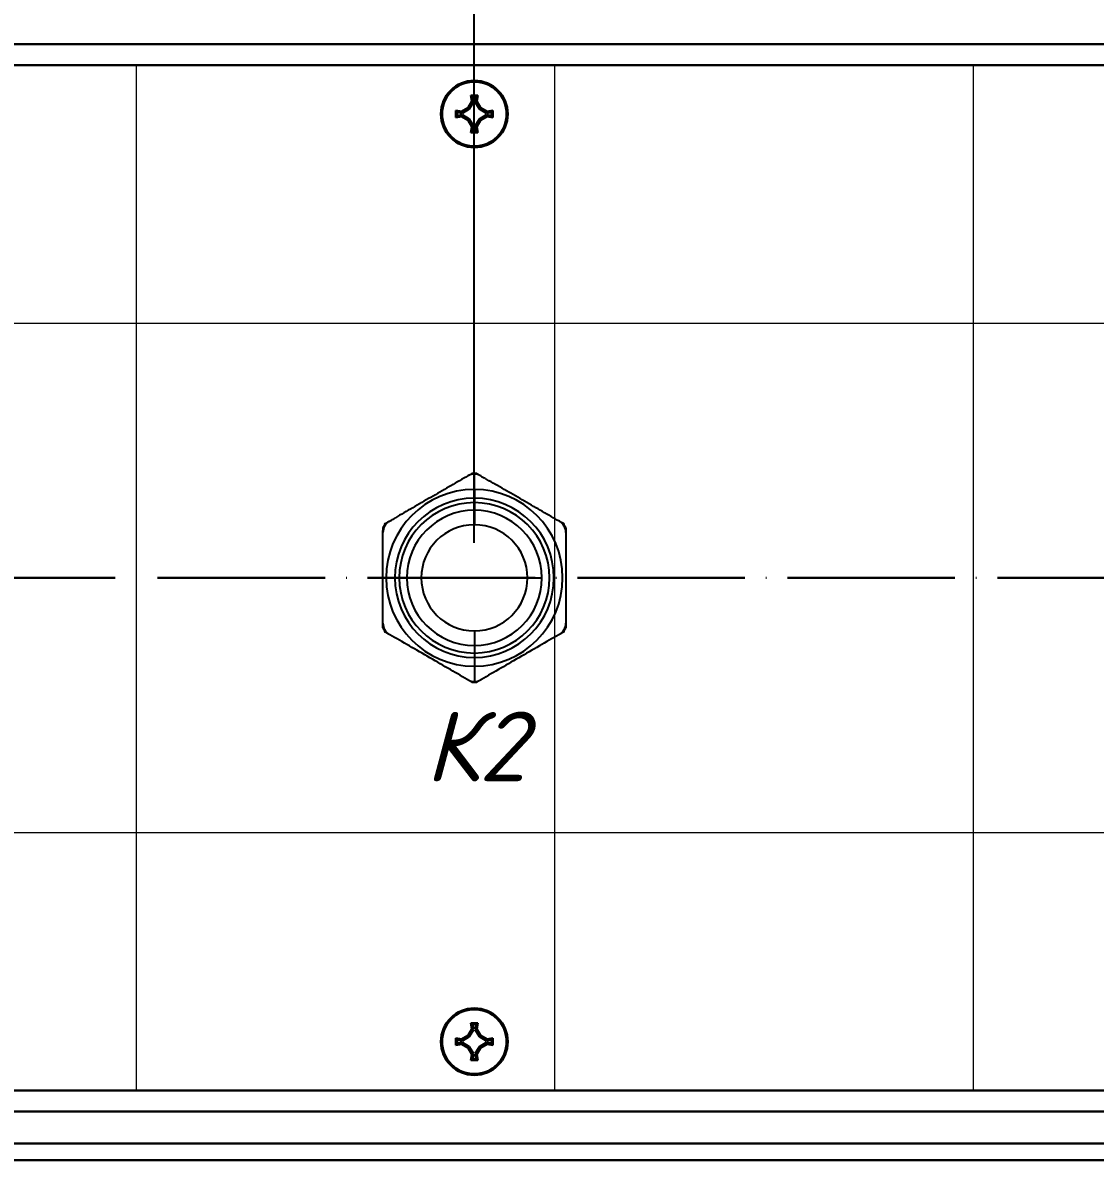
# Model space of a CAD drawing. Header units: millimetres. Extents: x 0 to 53000, y -591 to 24400.
# Drawn here: x 14104.2 to 14258, y 11762.1 to 11925.2 of the extents above; entities that cross this region are included whole.
import ezdxf

# ---------------------------------------------------------------- set-up
doc = ezdxf.new("R2010")
doc.units = ezdxf.units.MM
doc.linetypes.add('ACAD_ISO04W100', pattern=[30, 24, -3, 0, -3])
for name, color, linetype in [('MAIN-1', 7, 'Continuous'), ('MAIN-2', 7, 'Continuous'), ('размеры', 3, 'Continuous')]:
    doc.layers.add(name, color=color, linetype=linetype)
doc.layers.add('Осевые центральные', color=5, linetype='ACAD_ISO04W100', lineweight=30)
doc.layers.add('Основная', color=7, linetype='Continuous', lineweight=30)
doc.layers.add('Привязки', color=2, linetype='Continuous', lineweight=0, plot=False, transparency=0.8)
doc.styles.get("Standard").update_dxf_attribs({"font": 'arial.ttf'})
doc.styles.add('текст', font='isocpeui.ttf')
doc.dimstyles.new('ISO2', dxfattribs={"dimtxt": 20, "dimasz": 20, "dimexe": 10, "dimexo": 5, "dimgap": 5, "dimtad": 1, "dimdec": 4, "dimdsep": 46, "dimlunit": 6, "dimtxsty": 'Standard', "dimcen": 20, "dimadec": 0, "dimazin": 0, "dimtfac": 1, "dimtdec": 4, "dimtmove": 0, "dimatfit": 3, "dimfxl": 1, "dimtolj": 1, "dimtzin": 0, "dimarcsym": 0})

# ---------------------------------------------------------------- blocks, each defined once
blk = doc.blocks.new('*U480')
at = {"layer": 'MAIN-1'}
for p, q in [((-0.64, 14.78), (-0.93, 14.61)), ((-0.35, 14.95), (-0.64, 14.78)), ((0, 12.66), (0, 14.95)), ((0.35, 14.95), (0.52, 14.85)), ((0.52, 14.85), (0.69, 14.75)), ((0.69, 14.75), (0.87, 14.65)), ((-3.35, 13.21), (-3.66, 13.03)), ((-3.04, 13.39), (-3.35, 13.21)), ((-2.73, 13.57), (-3.04, 13.39)), ((-2.43, 13.74), (-2.73, 13.57)), ((-2.12, 13.92), (-2.43, 13.74)), ((-1.82, 14.09), (-2.12, 13.92)), ((-1.52, 14.27), (-1.82, 14.09)), ((-1.22, 14.44), (-1.52, 14.27)), ((-0.93, 14.61), (-1.22, 14.44)), ((0.87, 14.65), (1.04, 14.54)), ((1.04, 14.54), (1.22, 14.44)), ((1.22, 14.44), (1.39, 14.34)), ((1.39, 14.34), (1.57, 14.24)), ((1.57, 14.24), (1.61, 14.22)), ((1.61, 14.22), (1.64, 14.2)), ((1.64, 14.2), (1.67, 14.18)), ((1.67, 14.18), (1.7, 14.16)), ((1.7, 14.16), (1.74, 14.14)), ((1.74, 14.14), (1.77, 14.12)), ((1.77, 14.12), (1.8, 14.11)), ((2.1, 13.93), (1.8, 14.11)), ((2.41, 13.75), (2.1, 13.93)), ((2.72, 13.58), (2.41, 13.75)), ((3.03, 13.4), (2.72, 13.58)), ((3.34, 13.22), (3.03, 13.4)), ((3.65, 13.04), (3.34, 13.22)), ((-6.24, 11.54), (-6.57, 11.35)), ((-5.92, 11.73), (-6.24, 11.54)), ((-5.59, 11.92), (-5.92, 11.73)), ((-5.26, 12.11), (-5.59, 11.92)), ((-4.94, 12.29), (-5.26, 12.11)), ((-4.62, 12.48), (-4.94, 12.29)), ((-4.3, 12.67), (-4.62, 12.48)), ((-3.98, 12.85), (-4.3, 12.67)), ((-3.66, 13.03), (-3.98, 12.85)), ((0, 12.66), (0, 7.61)), ((3.97, 12.86), (3.65, 13.04)), ((4.28, 12.67), (3.97, 12.86)), ((4.6, 12.49), (4.28, 12.67)), ((4.92, 12.3), (4.6, 12.49)), ((5.24, 12.12), (4.92, 12.3)), ((5.57, 11.93), (5.24, 12.12)), ((5.89, 11.74), (5.57, 11.93)), ((6.22, 11.56), (5.89, 11.74)), ((6.55, 11.37), (6.22, 11.56)), ((-9.15, 9.86), (-9.47, 9.68)), ((-8.83, 10.05), (-9.15, 9.86)), ((-8.51, 10.23), (-8.83, 10.05)), ((-8.19, 10.41), (-8.51, 10.23)), ((-7.87, 10.6), (-8.19, 10.41)), ((-7.55, 10.79), (-7.87, 10.6)), ((-7.22, 10.97), (-7.55, 10.79)), ((-6.9, 11.16), (-7.22, 10.97)), ((-6.57, 11.35), (-6.9, 11.16)), ((6.87, 11.18), (6.55, 11.37)), ((7.2, 10.99), (6.87, 11.18)), ((7.53, 10.8), (7.2, 10.99)), ((7.85, 10.61), (7.53, 10.8)), ((8.18, 10.42), (7.85, 10.61)), ((8.5, 10.24), (8.18, 10.42)), ((8.82, 10.05), (8.5, 10.24)), ((9.14, 9.87), (8.82, 10.05)), ((9.45, 9.69), (9.14, 9.87)), ((-12.25, 8.07), (-12.07, 8.17)), ((-12.07, 8.17), (-11.9, 8.28)), ((-11.9, 8.28), (-11.72, 8.38)), ((-11.72, 8.38), (-11.54, 8.48)), ((-11.54, 8.48), (-11.51, 8.5)), ((-11.51, 8.5), (-11.48, 8.52)), ((-11.48, 8.52), (-11.45, 8.54)), ((-11.45, 8.54), (-11.41, 8.56)), ((-11.41, 8.56), (-11.38, 8.58)), ((-11.38, 8.58), (-11.35, 8.59)), ((-11.35, 8.59), (-11.31, 8.61)), ((-11.01, 8.79), (-11.31, 8.61)), ((-10.71, 8.96), (-11.01, 8.79)), ((-10.4, 9.14), (-10.71, 8.96)), ((-10.09, 9.32), (-10.4, 9.14)), ((-9.78, 9.5), (-10.09, 9.32)), ((-9.47, 9.68), (-9.78, 9.5)), ((9.77, 9.51), (9.45, 9.69)), ((10.08, 9.33), (9.77, 9.51)), ((10.38, 9.15), (10.08, 9.33)), ((10.69, 8.97), (10.38, 9.15)), ((10.99, 8.8), (10.69, 8.97)), ((11.3, 8.62), (10.99, 8.8)), ((11.6, 8.45), (11.3, 8.62)), ((11.89, 8.28), (11.6, 8.45)), ((12.19, 8.11), (11.89, 8.28)), ((-13.12, 7.17), (-13.12, 7.12)), ((-13.12, 7.12), (-13.12, 7.06)), ((-13.12, 7.06), (-13.12, 7.01)), ((-13.12, 7.01), (-13.12, 6.95)), ((-13.12, 6.95), (-13.12, 6.9)), ((-13.12, 6.9), (-13.12, 6.84)), ((-13.12, 6.84), (-13.12, 6.78)), ((-13.12, 6.75), (-13.12, 6.78)), ((-13.12, 6.71), (-13.12, 6.75)), ((-13.12, 6.67), (-13.12, 6.71)), ((-13.12, 6.63), (-13.12, 6.67)), ((-13.12, 6.59), (-13.12, 6.63)), ((-13.12, 6.56), (-13.12, 6.59)), ((-13.12, 6.52), (-13.12, 6.56)), ((-12.77, 7.77), (-12.6, 7.87)), ((-12.6, 7.87), (-12.42, 7.97)), ((-12.42, 7.97), (-12.25, 8.07)), ((12.48, 7.94), (12.19, 8.11)), ((12.77, 7.77), (12.48, 7.94)), ((13.12, 7.17), (13.12, 6.81)), ((13.12, 6.81), (13.12, 6.44)), ((-13.12, 6.15), (-13.12, 6.52)), ((-13.12, 5.78), (-13.12, 6.15)), ((-13.12, 5.4), (-13.12, 5.78)), ((-13.12, 5.02), (-13.12, 5.4)), ((-13.12, 4.64), (-13.12, 5.02)), ((13.12, 6.44), (13.12, 6.07)), ((13.12, 6.07), (13.12, 5.7)), ((13.12, 5.7), (13.12, 5.32)), ((13.12, 5.32), (13.12, 4.94)), ((13.12, 4.94), (13.12, 4.56)), ((-13.12, 4.25), (-13.12, 4.64)), ((-13.12, 3.86), (-13.12, 4.25)), ((-13.12, 3.47), (-13.12, 3.86)), ((-13.12, 3.08), (-13.12, 3.47)), ((13.12, 4.56), (13.12, 4.17)), ((13.12, 4.17), (13.12, 3.79)), ((13.12, 3.79), (13.12, 3.39)), ((13.12, 3.39), (13.12, 3)), ((-13.12, 2.68), (-13.12, 3.08)), ((-13.12, 2.28), (-13.12, 2.68)), ((-13.12, 1.88), (-13.12, 2.28)), ((-13.12, 1.47), (-13.12, 1.88)), ((13.12, 3), (13.12, 2.6)), ((13.12, 2.6), (13.12, 2.2)), ((13.12, 2.2), (13.12, 1.8)), ((13.12, 1.8), (13.12, 1.39)), ((-13.12, 1.07), (-13.12, 1.47)), ((-13.12, 0.66), (-13.12, 1.07)), ((-13.12, 0.25), (-13.12, 0.66)), ((-13.12, -0.16), (-13.12, 0.25)), ((13.12, 1.39), (13.12, 0.98)), ((13.12, 0.98), (13.12, 0.57)), ((13.12, 0.57), (13.12, 0.16)), ((13.12, 0.16), (13.12, -0.25)), ((-13.12, -0.57), (-13.12, -0.16)), ((-13.12, -0.98), (-13.12, -0.57)), ((-13.12, -1.39), (-13.12, -0.98)), ((-13.12, -1.8), (-13.12, -1.39)), ((13.12, -0.25), (13.12, -0.66)), ((13.12, -0.66), (13.12, -1.07)), ((13.12, -1.07), (13.12, -1.47)), ((13.12, -1.47), (13.12, -1.88)), ((-13.12, -2.2), (-13.12, -1.8)), ((-13.12, -2.6), (-13.12, -2.2)), ((-13.12, -3), (-13.12, -2.6)), ((-13.12, -3.39), (-13.12, -3)), ((13.12, -1.88), (13.12, -2.28)), ((13.12, -2.28), (13.12, -2.68)), ((13.12, -2.68), (13.12, -3.08)), ((13.12, -3.08), (13.12, -3.47)), ((-13.12, -3.79), (-13.12, -3.39)), ((-13.12, -4.17), (-13.12, -3.79)), ((-13.12, -4.56), (-13.12, -4.17)), ((-13.12, -4.94), (-13.12, -4.56)), ((13.12, -3.47), (13.12, -3.86)), ((13.12, -3.86), (13.12, -4.25)), ((13.12, -4.25), (13.12, -4.64)), ((13.12, -4.64), (13.12, -5.02)), ((-13.12, -5.32), (-13.12, -4.94)), ((-13.12, -5.7), (-13.12, -5.32)), ((-13.12, -6.07), (-13.12, -5.7)), ((-13.12, -6.44), (-13.12, -6.07)), ((-13.12, -6.81), (-13.12, -6.44)), ((13.12, -5.02), (13.12, -5.4)), ((13.12, -5.4), (13.12, -5.78)), ((13.12, -5.78), (13.12, -6.15)), ((13.12, -6.15), (13.12, -6.52)), ((13.12, -6.52), (13.12, -6.56)), ((-13.12, -7.17), (-13.12, -6.81)), ((-12.44, -7.96), (-12.77, -7.77)), ((-12.11, -8.16), (-12.44, -7.96)), ((0, -7.61), (0, -12.66)), ((12.44, -7.96), (12.11, -8.16)), ((12.77, -7.77), (12.44, -7.96)), ((13.12, -6.56), (13.12, -6.59)), ((13.12, -6.59), (13.12, -6.63)), ((13.12, -6.63), (13.12, -6.67)), ((13.12, -6.67), (13.12, -6.71)), ((13.12, -6.71), (13.12, -6.75)), ((13.12, -6.75), (13.12, -6.78)), ((13.12, -6.78), (13.12, -6.84)), ((13.12, -6.84), (13.12, -6.9)), ((13.12, -6.9), (13.12, -6.95)), ((13.12, -6.95), (13.12, -7.01)), ((13.12, -7.01), (13.12, -7.06)), ((13.12, -7.06), (13.12, -7.12)), ((13.12, -7.12), (13.12, -7.17)), ((-11.77, -8.35), (-12.11, -8.16)), ((-11.43, -8.55), (-11.77, -8.35)), ((-11.08, -8.75), (-11.43, -8.55)), ((-10.74, -8.95), (-11.08, -8.75)), ((-10.39, -9.15), (-10.74, -8.95)), ((-10.03, -9.35), (-10.39, -9.15)), ((-9.68, -9.56), (-10.03, -9.35)), ((-9.32, -9.76), (-9.68, -9.56)), ((-8.96, -9.97), (-9.32, -9.76)), ((9.32, -9.76), (8.96, -9.97)), ((9.68, -9.56), (9.32, -9.76)), ((10.03, -9.35), (9.68, -9.56)), ((10.39, -9.15), (10.03, -9.35)), ((10.74, -8.95), (10.39, -9.15)), ((11.08, -8.75), (10.74, -8.95)), ((11.43, -8.55), (11.08, -8.75)), ((11.77, -8.35), (11.43, -8.55)), ((12.11, -8.16), (11.77, -8.35)), ((-8.6, -10.18), (-8.96, -9.97)), ((-8.23, -10.39), (-8.6, -10.18)), ((-7.86, -10.61), (-8.23, -10.39)), ((-7.49, -10.82), (-7.86, -10.61)), ((-7.12, -11.03), (-7.49, -10.82)), ((-6.75, -11.25), (-7.12, -11.03)), ((-6.37, -11.47), (-6.75, -11.25)), ((6.75, -11.25), (6.37, -11.47)), ((7.12, -11.03), (6.75, -11.25)), ((7.49, -10.82), (7.12, -11.03)), ((7.86, -10.61), (7.49, -10.82)), ((8.23, -10.39), (7.86, -10.61)), ((8.6, -10.18), (8.23, -10.39)), ((8.96, -9.97), (8.6, -10.18)), ((-6, -11.68), (-6.37, -11.47)), ((-5.62, -11.9), (-6, -11.68)), ((-5.25, -12.11), (-5.62, -11.9)), ((-4.89, -12.33), (-5.25, -12.11)), ((-4.52, -12.54), (-4.89, -12.33)), ((-4.16, -12.75), (-4.52, -12.54)), ((-3.8, -12.95), (-4.16, -12.75)), ((-3.44, -13.16), (-3.8, -12.95)), ((0, -12.66), (0, -14.95)), ((3.8, -12.95), (3.44, -13.16)), ((4.16, -12.75), (3.8, -12.95)), ((4.52, -12.54), (4.16, -12.75)), ((4.89, -12.33), (4.52, -12.54)), ((5.25, -12.11), (4.89, -12.33)), ((5.62, -11.9), (5.25, -12.11)), ((6, -11.68), (5.62, -11.9)), ((6.37, -11.47), (6, -11.68)), ((-3.08, -13.37), (-3.44, -13.16)), ((-2.73, -13.57), (-3.08, -13.37)), ((-2.38, -13.77), (-2.73, -13.57)), ((-2.03, -13.97), (-2.38, -13.77)), ((-1.69, -14.17), (-2.03, -13.97)), ((-1.35, -14.37), (-1.69, -14.17)), ((-1.01, -14.56), (-1.35, -14.37)), ((-0.68, -14.76), (-1.01, -14.56)), ((1.01, -14.56), (0.68, -14.76)), ((1.35, -14.37), (1.01, -14.56)), ((1.69, -14.17), (1.35, -14.37)), ((2.03, -13.97), (1.69, -14.17)), ((2.38, -13.77), (2.03, -13.97)), ((2.73, -13.57), (2.38, -13.77)), ((3.08, -13.37), (2.73, -13.57)), ((3.44, -13.16), (3.08, -13.37)), ((-0.35, -14.95), (-0.68, -14.76)), ((0.68, -14.76), (0.35, -14.95))]:
    blk.add_line(p, q, dxfattribs=at)
for radius, start, end in [(14.95, 90, 91.3251), (14.95, 88.6749, 90), (12.66, 90, 270), (12.66, 270, 90), (14.95, 148.6749, 151.325), (7.61, 90, 180), (7.61, 0, 90), (14.95, 28.675, 31.3251), (7.61, 180, 270), (7.61, 270, 0), (14.95, 208.6749, 211.3251), (14.95, 328.6749, 331.3251), (14.95, 268.6749, 270), (14.95, 270, 271.3251)]:
    blk.add_arc((0, 0), radius, start, end, dxfattribs=at)
at = {"layer": 'MAIN-2'}
for p, q in [((-0.35, 14.95), (-0.35, 14.95)), ((0.35, 14.95), (0.35, 14.95)), ((-0.91, 14.62), (-0.91, 14.62)), ((0.91, 14.62), (0.91, 14.62)), ((0, 12.66), (0, 12.66)), ((0, 11.41), (0, 11.41)), ((0, 10.78), (0, 10.78)), ((0, 9.69), (0, 9.69)), ((-13.12, 7.17), (-13.12, 7.17)), ((-12.77, 7.77), (-12.77, 7.77)), ((-12.2, 8.1), (-12.2, 8.1)), ((12.2, 8.1), (12.2, 8.1)), ((12.77, 7.77), (12.77, 7.77)), ((13.12, 7.17), (13.12, 7.17)), ((-13.12, 6.52), (-13.12, 6.52)), ((13.12, 6.52), (13.12, 6.52)), ((-7.61, 0), (-9.69, 0)), ((7.61, 0), (9.69, 0)), ((-13.12, -6.52), (-13.12, -6.52)), ((13.12, -6.52), (13.12, -6.52)), ((-13.12, -7.17), (-13.12, -7.17)), ((-12.77, -7.77), (-12.77, -7.77)), ((-12.2, -8.1), (-12.2, -8.1)), ((12.2, -8.1), (12.2, -8.1)), ((12.77, -7.77), (12.77, -7.77)), ((13.12, -7.17), (13.12, -7.17)), ((0, -9.69), (0, -9.69)), ((0, -10.78), (0, -10.78)), ((0, -11.41), (0, -11.41)), ((0, -12.66), (0, -12.66)), ((-0.91, -14.62), (-0.91, -14.62)), ((0.91, -14.62), (0.91, -14.62)), ((-0.35, -14.95), (-0.35, -14.95)), ((0.35, -14.95), (0.35, -14.95))]:
    blk.add_line(p, q, dxfattribs=at)
for centre, radius, start, end in [((0, 13.04), 1.82, 90, 120), ((0, 13.04), 1.82, 60, 90), ((0, 0), 11.41, 90, 270), ((0, 0), 10.78, 90, 270), ((0, 0), 11.41, 270, 90), ((0, 0), 10.78, 270, 90), ((0, 0), 9.69, 90, 180), ((0, 0), 9.69, 0, 90), ((-11.29, 6.52), 1.82, 120, 180), ((11.29, 6.52), 1.82, 0, 60), ((0, 0), 9.69, 180, 270), ((0, 0), 9.69, 270, 0), ((-11.29, -6.52), 1.82, 180, 240), ((11.29, -6.52), 1.82, 300, 0), ((0, -13.04), 1.82, 240, 270), ((0, -13.04), 1.82, 270, 300)]:
    blk.add_arc(centre, radius, start, end, dxfattribs=at)
blk = doc.blocks.new('*U479')
at = {"layer": 'Основная', "color": 0, "linetype": 'ByBlock', "lineweight": -2, "transparency": 16777216}
blk.add_blockref('*U480', (0, 0), dxfattribs=at)
blk = doc.blocks.new('*D505')
at = {"layer": 'Defpoints', "color": 0, "transparency": 16777216}
for p in [(14168.94, 11993), (14068.94, 11845.61), (14168.94, 11845.61)]:
    blk.add_point(p, dxfattribs=at)
at = {"layer": 'размеры', "color": 0, "lineweight": -2, "transparency": 16777216}
for p, q in [((14068.94, 11850.61), (14068.94, 12003)), ((14168.94, 11850.61), (14168.94, 12003)), ((14088.94, 11993), (14148.94, 11993))]:
    blk.add_line(p, q, dxfattribs=at)
at = {"layer": 'размеры', "color": 0, "transparency": 16777216}
for points in [[(14088.94, 11996.33), (14088.94, 11989.67), (14068.94, 11993)], [(14148.94, 11996.33), (14148.94, 11989.67), (14168.94, 11993)]]:
    blk.add_solid(points, dxfattribs=at)
at = {"layer": 'размеры', "color": 0, "transparency": 16777216, "insert": (14118.94, 12008.21), "char_height": 20, "attachment_point": 5}
blk.add_mtext('\\A1;100', dxfattribs=at)

msp = doc.modelspace()

# ---------------------------------------------------------------- linework, layer by layer
at = {"layer": 'Осевые центральные'}
msp.add_line((14568.94367, 11845.61391), (13968.94365, 11845.61391), dxfattribs=at)
at = {"layer": 'Основная', "linetype": 'Continuous'}
for p, q in [((14521.94365, 11922.11391), (14015.94367, 11922.11391)), ((14017.94367, 11919.11391), (14519.94365, 11919.11391)), ((14168.45401, 11914.77263), (14168.94366, 11914.77397)), ((14168.60335, 11913.91067), (14168.45401, 11914.77263)), ((14168.66007, 11914.6037), (14168.45401, 11914.77263)), ((14168.94366, 11914.77397), (14169.4333, 11914.77263)), ((14169.22725, 11914.6037), (14169.4333, 11914.77263)), ((14169.4333, 11914.77263), (14169.28397, 11913.91067)), ((14168.06289, 11912.99468), (14168.60335, 11913.91067)), ((14168.80532, 11913.87743), (14168.21047, 11912.8471)), ((14168.80532, 11913.87743), (14168.60335, 11913.91067)), ((14168.66007, 11914.6037), (14168.80532, 11913.87743)), ((14169.22725, 11914.6037), (14168.66007, 11914.6037)), ((14169.08199, 11913.87743), (14169.22725, 11914.6037)), ((14169.08199, 11913.87743), (14169.28397, 11913.91067)), ((14169.67685, 11912.8471), (14169.08199, 11913.87743)), ((14169.28397, 11913.91067), (14169.82443, 11912.99468)), ((14166.28494, 11912.60355), (14167.1469, 11912.45422)), ((14166.28494, 11911.62427), (14166.28494, 11912.60355)), ((14166.45387, 11912.3975), (14166.28494, 11912.60355)), ((14166.28494, 11911.62427), (14166.45387, 11911.83032)), ((14167.1469, 11911.7736), (14166.28494, 11911.62427)), ((14167.18013, 11912.25224), (14166.45387, 11912.3975)), ((14166.45387, 11912.3975), (14166.45387, 11911.83032)), ((14166.45387, 11911.83032), (14167.18013, 11911.97558)), ((14167.1469, 11912.45422), (14168.06289, 11912.99468)), ((14167.18013, 11912.25224), (14167.1469, 11912.45422)), ((14167.1469, 11911.7736), (14167.18013, 11911.97558)), ((14168.06289, 11911.23314), (14167.1469, 11911.7736)), ((14168.21047, 11912.8471), (14167.18013, 11912.25224)), ((14167.18013, 11911.97558), (14168.21047, 11911.38072)), ((14168.21047, 11912.8471), (14168.06289, 11912.99468)), ((14169.82443, 11912.99468), (14169.67685, 11912.8471)), ((14170.70718, 11912.25224), (14169.67685, 11912.8471)), ((14169.67685, 11911.38072), (14170.70718, 11911.97558)), ((14169.82443, 11912.99468), (14170.74042, 11912.45422)), ((14170.74042, 11911.7736), (14169.82443, 11911.23314)), ((14170.74042, 11912.45422), (14170.70718, 11912.25224)), ((14171.43345, 11912.3975), (14170.70718, 11912.25224)), ((14170.70718, 11911.97558), (14170.74042, 11911.7736)), ((14170.70718, 11911.97558), (14171.43345, 11911.83032)), ((14170.74042, 11912.45422), (14171.60237, 11912.60355)), ((14171.60237, 11911.62427), (14170.74042, 11911.7736)), ((14171.60237, 11912.60355), (14171.43345, 11912.3975)), ((14171.43345, 11911.83032), (14171.43345, 11912.3975)), ((14171.43345, 11911.83032), (14171.60237, 11911.62427)), ((14171.60237, 11912.60355), (14171.60237, 11911.62427)), ((14168.06289, 11911.23314), (14168.21047, 11911.38072)), ((14168.60335, 11910.31715), (14168.06289, 11911.23314)), ((14168.21047, 11911.38072), (14168.80532, 11910.35039)), ((14168.45401, 11909.45519), (14168.60335, 11910.31715)), ((14168.80532, 11910.35039), (14168.60335, 11910.31715)), ((14168.80532, 11910.35039), (14168.66007, 11909.62412)), ((14169.08199, 11910.35039), (14169.67685, 11911.38072)), ((14169.08199, 11910.35039), (14169.28397, 11910.31715)), ((14169.22725, 11909.62412), (14169.08199, 11910.35039)), ((14169.82443, 11911.23314), (14169.28397, 11910.31715)), ((14169.28397, 11910.31715), (14169.4333, 11909.45519)), ((14169.67685, 11911.38072), (14169.82443, 11911.23314)), ((14168.66007, 11909.62412), (14168.45401, 11909.45519)), ((14168.94366, 11909.45385), (14168.45401, 11909.45519)), ((14168.66007, 11909.62412), (14169.22725, 11909.62412)), ((14169.4333, 11909.45519), (14168.94366, 11909.45385)), ((14169.4333, 11909.45519), (14169.22725, 11909.62412)), ((14168.45401, 11781.77263), (14168.94366, 11781.77397)), ((14168.60335, 11780.91067), (14168.45401, 11781.77263)), ((14168.66007, 11781.6037), (14168.45401, 11781.77263)), ((14168.66007, 11781.6037), (14168.80532, 11780.87743)), ((14169.22725, 11781.6037), (14168.66007, 11781.6037)), ((14168.94366, 11781.77397), (14169.4333, 11781.77263)), ((14169.08199, 11780.87743), (14169.22725, 11781.6037)), ((14169.22725, 11781.6037), (14169.4333, 11781.77263)), ((14169.4333, 11781.77263), (14169.28397, 11780.91067)), ((14166.28494, 11779.60356), (14167.1469, 11779.45422)), ((14166.28494, 11778.62427), (14166.28494, 11779.60356)), ((14166.45387, 11779.3975), (14166.28494, 11779.60356)), ((14167.18013, 11779.25225), (14166.45387, 11779.3975)), ((14166.45387, 11779.3975), (14166.45387, 11778.83032)), ((14167.1469, 11779.45422), (14168.06289, 11779.99468)), ((14167.18013, 11779.25225), (14167.1469, 11779.45422)), ((14168.21047, 11779.8471), (14167.18013, 11779.25225)), ((14168.06289, 11779.99468), (14168.60335, 11780.91067)), ((14168.21047, 11779.8471), (14168.06289, 11779.99468)), ((14168.80532, 11780.87743), (14168.21047, 11779.8471)), ((14168.80532, 11780.87743), (14168.60335, 11780.91067)), ((14169.08199, 11780.87743), (14169.28397, 11780.91067)), ((14169.67685, 11779.8471), (14169.08199, 11780.87743)), ((14169.28397, 11780.91067), (14169.82443, 11779.99468)), ((14169.82443, 11779.99468), (14169.67685, 11779.8471)), ((14170.70718, 11779.25225), (14169.67685, 11779.8471)), ((14169.82443, 11779.99468), (14170.74042, 11779.45422)), ((14170.74042, 11779.45422), (14170.70718, 11779.25225)), ((14171.43345, 11779.3975), (14170.70718, 11779.25225)), ((14170.74042, 11779.45422), (14171.60237, 11779.60356)), ((14171.60237, 11779.60356), (14171.43345, 11779.3975)), ((14171.43345, 11778.83032), (14171.43345, 11779.3975)), ((14171.60237, 11779.60356), (14171.60237, 11778.62427)), ((14166.28494, 11778.62427), (14166.45387, 11778.83032)), ((14167.1469, 11778.7736), (14166.28494, 11778.62427)), ((14166.45387, 11778.83032), (14167.18013, 11778.97558)), ((14167.1469, 11778.7736), (14167.18013, 11778.97558)), ((14168.06289, 11778.23314), (14167.1469, 11778.7736)), ((14167.18013, 11778.97558), (14168.21047, 11778.38072)), ((14168.06289, 11778.23314), (14168.21047, 11778.38072)), ((14168.60335, 11777.31715), (14168.06289, 11778.23314)), ((14168.21047, 11778.38072), (14168.80532, 11777.35039)), ((14169.08199, 11777.35039), (14169.67685, 11778.38072)), ((14169.82443, 11778.23314), (14169.28397, 11777.31715)), ((14169.67685, 11778.38072), (14170.70718, 11778.97558)), ((14169.67685, 11778.38072), (14169.82443, 11778.23314)), ((14170.74042, 11778.7736), (14169.82443, 11778.23314)), ((14170.70718, 11778.97558), (14170.74042, 11778.7736)), ((14170.70718, 11778.97558), (14171.43345, 11778.83032)), ((14171.60237, 11778.62427), (14170.74042, 11778.7736)), ((14171.43345, 11778.83032), (14171.60237, 11778.62427)), ((14168.45401, 11776.45519), (14168.60335, 11777.31715)), ((14168.66007, 11776.62412), (14168.45401, 11776.45519)), ((14168.94366, 11776.45385), (14168.45401, 11776.45519)), ((14168.80532, 11777.35039), (14168.60335, 11777.31715)), ((14168.80532, 11777.35039), (14168.66007, 11776.62412)), ((14168.66007, 11776.62412), (14169.22725, 11776.62412)), ((14169.4333, 11776.45519), (14168.94366, 11776.45385)), ((14169.08199, 11777.35039), (14169.28397, 11777.31715)), ((14169.22725, 11776.62412), (14169.08199, 11777.35039)), ((14169.4333, 11776.45519), (14169.22725, 11776.62412)), ((14169.28397, 11777.31715), (14169.4333, 11776.45519)), ((14519.94365, 11772.11391), (14017.94367, 11772.11391)), ((14015.94367, 11769.11391), (14521.94365, 11769.11391)), ((13972.64366, 11764.5139), (14566.49365, 11764.5139)), ((13972.04365, 11762.11391), (14566.15474, 11762.11391))]:
    msp.add_line(p, q, dxfattribs=at)
for centre, radius in [((14168.94366, 11912.11391), 4.78654), ((14168.94366, 11912.11391), 4.62169), ((14168.94366, 11779.11391), 4.78654), ((14168.94366, 11779.11391), 4.62169)]:
    msp.add_circle(centre, radius, dxfattribs=at)
at = {"layer": 'Привязки'}
for p, q in [((14120.44365, 11919.11391), (14120.44365, 11772.11391)), ((14180.44365, 11919.11391), (14180.44365, 11772.11391)), ((14240.44365, 11919.11391), (14240.44365, 11772.11391)), ((14000.44366, 11882.11391), (14537.44366, 11882.11391)), ((14000.53383, 11809.11432), (14537.53383, 11809.11432))]:
    msp.add_line(p, q, dxfattribs=at)

# ---------------------------------------------------------------- block references
at = {"layer": 'Основная'}
msp.add_blockref('*U479', (14168.94365, 11845.61391), dxfattribs=at)

# ---------------------------------------------------------------- texts
at = {"layer": 'Основная', "insert": (14169.11651, 11826.44461), "char_height": 10, "attachment_point": 2, "style": 'текст'}
msp.add_mtext_dynamic_manual_height_columns('К2', width=17.5254158, gutter_width=15, heights=[0], dxfattribs=at)

# ---------------------------------------------------------------- dimensions: what is measured, and where the dimension line sits
at = {"layer": 'размеры'}
dim = msp.add_aligned_dim(p1=(14068.94365, 11845.61391), p2=(14168.94365, 11845.61391), distance=147.38609, dimstyle='ISO2', dxfattribs=at)
dim.commit()
dim.dimension.update_dxf_attribs({"geometry": '*D505', "text_midpoint": (14118.94365, 12008.21146)})

doc.saveas('drawing.dxf')
